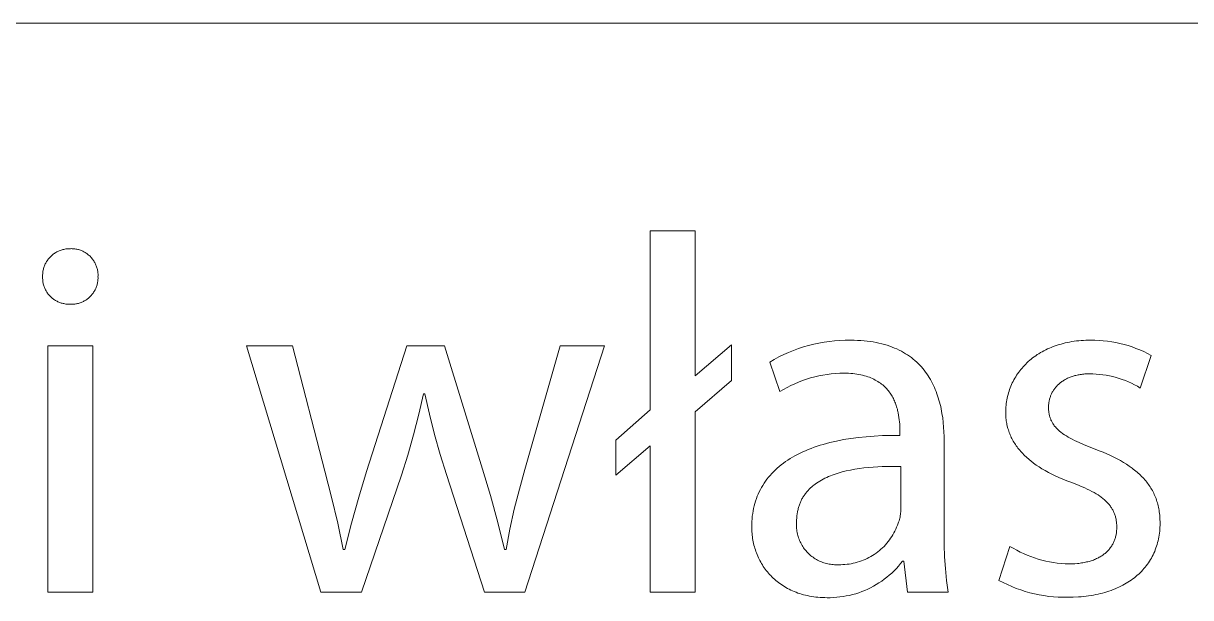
# Model space of a CAD drawing. Header units: millimetres. Extents: x -1656 to 3995, y -637 to 3312.
# Drawn here: x 3038.2 to 3167.9, y -542.4 to -478.6 of the extents above; entities that cross this region are included whole.
import ezdxf

# ---------------------------------------------------------------- set-up
doc = ezdxf.new("R2010")
doc.units = ezdxf.units.MM
doc.header["$MEASUREMENT"] = 0
doc.layers.add('Domyślny', color=7, linetype='Continuous', true_color=0x000000)

msp = doc.modelspace()

# ---------------------------------------------------------------- linework, layer by layer
at = {"layer": 'Domyślny', "color": 18, "lineweight": 15, "true_color": 0x000000}
for p, q in [((1859.78, -478.59), (3989.99, -478.59)), ((3107.85, -521.58), (3107.85, -501.65)), ((3107.85, -501.65), (3112.86, -501.65)), ((3112.86, -501.65), (3112.86, -517.8)), ((3040.93, -504.82), (3040.99, -504.74)), ((3040.99, -504.74), (3041.06, -504.66)), ((3041.06, -504.66), (3041.13, -504.58)), ((3041.13, -504.58), (3041.21, -504.51)), ((3041.21, -504.51), (3041.28, -504.43)), ((3041.28, -504.43), (3041.36, -504.36)), ((3041.36, -504.36), (3041.44, -504.3)), ((3041.44, -504.3), (3041.53, -504.23)), ((3041.53, -504.23), (3041.61, -504.17)), ((3041.61, -504.17), (3041.7, -504.12)), ((3041.7, -504.12), (3041.79, -504.06)), ((3041.79, -504.06), (3041.88, -504.01)), ((3041.88, -504.01), (3041.97, -503.96)), ((3041.97, -503.96), (3042.07, -503.92)), ((3042.07, -503.92), (3042.16, -503.88)), ((3042.16, -503.88), (3042.26, -503.84)), ((3042.26, -503.84), (3042.36, -503.8)), ((3042.36, -503.8), (3042.46, -503.77)), ((3042.46, -503.77), (3042.56, -503.74)), ((3042.56, -503.74), (3042.66, -503.72)), ((3042.66, -503.72), (3042.76, -503.7)), ((3042.76, -503.7), (3042.87, -503.68)), ((3042.87, -503.68), (3042.97, -503.67)), ((3042.97, -503.67), (3043.07, -503.66)), ((3043.07, -503.66), (3043.18, -503.65)), ((3043.18, -503.65), (3043.28, -503.65)), ((3043.28, -503.65), (3043.39, -503.65)), ((3043.39, -503.65), (3043.49, -503.64)), ((3043.49, -503.64), (3043.59, -503.65)), ((3043.59, -503.65), (3043.69, -503.65)), ((3043.69, -503.65), (3043.8, -503.66)), ((3043.8, -503.66), (3043.9, -503.67)), ((3043.9, -503.67), (3044, -503.69)), ((3044, -503.69), (3044.1, -503.71)), ((3044.1, -503.71), (3044.2, -503.73)), ((3044.2, -503.73), (3044.3, -503.75)), ((3044.3, -503.75), (3044.4, -503.78)), ((3044.4, -503.78), (3044.5, -503.82)), ((3044.5, -503.82), (3044.59, -503.85)), ((3044.59, -503.85), (3044.69, -503.89)), ((3044.69, -503.89), (3044.78, -503.94)), ((3044.78, -503.94), (3044.87, -503.98)), ((3044.87, -503.98), (3044.96, -504.03)), ((3044.96, -504.03), (3045.05, -504.08)), ((3045.05, -504.08), (3045.14, -504.14)), ((3045.14, -504.14), (3045.22, -504.2)), ((3045.22, -504.2), (3045.3, -504.26)), ((3045.3, -504.26), (3045.38, -504.32)), ((3045.38, -504.32), (3045.46, -504.39)), ((3045.46, -504.39), (3045.54, -504.46)), ((3045.54, -504.46), (3045.61, -504.53)), ((3045.61, -504.53), (3045.68, -504.6)), ((3045.68, -504.6), (3045.75, -504.68)), ((3045.75, -504.68), (3045.82, -504.76)), ((3045.82, -504.76), (3045.88, -504.84)), ((3040.34, -506.15), (3040.36, -506.04)), ((3040.36, -506.04), (3040.39, -505.94)), ((3040.39, -505.94), (3040.41, -505.84)), ((3040.41, -505.84), (3040.44, -505.74)), ((3040.44, -505.74), (3040.48, -505.64)), ((3040.48, -505.64), (3040.51, -505.54)), ((3040.51, -505.54), (3040.56, -505.45)), ((3040.56, -505.45), (3040.6, -505.35)), ((3040.6, -505.35), (3040.65, -505.26)), ((3040.65, -505.26), (3040.7, -505.17)), ((3040.7, -505.17), (3040.75, -505.08)), ((3040.75, -505.08), (3040.81, -504.99)), ((3040.81, -504.99), (3040.87, -504.9)), ((3040.87, -504.9), (3040.93, -504.82)), ((3045.88, -504.84), (3045.94, -504.93)), ((3045.94, -504.93), (3045.99, -505.01)), ((3045.99, -505.01), (3046.05, -505.1)), ((3046.05, -505.1), (3046.1, -505.19)), ((3046.1, -505.19), (3046.15, -505.28)), ((3046.15, -505.28), (3046.19, -505.37)), ((3046.19, -505.37), (3046.23, -505.47)), ((3046.23, -505.47), (3046.27, -505.56)), ((3046.27, -505.56), (3046.3, -505.66)), ((3046.3, -505.66), (3046.34, -505.76)), ((3046.34, -505.76), (3046.36, -505.85)), ((3046.36, -505.85), (3046.39, -505.95)), ((3046.39, -505.95), (3046.41, -506.05)), ((3046.41, -506.05), (3046.43, -506.16)), ((3040.3, -506.56), (3040.31, -506.46)), ((3040.3, -506.67), (3040.3, -506.56)), ((3040.3, -506.77), (3040.3, -506.67)), ((3040.3, -506.87), (3040.3, -506.77)), ((3040.3, -506.97), (3040.3, -506.87)), ((3040.31, -507.07), (3040.3, -506.97)), ((3040.31, -506.46), (3040.32, -506.35)), ((3040.31, -507.18), (3040.31, -507.07)), ((3040.33, -507.28), (3040.31, -507.18)), ((3040.32, -506.35), (3040.33, -506.25)), ((3040.33, -506.25), (3040.34, -506.15)), ((3040.34, -507.38), (3040.33, -507.28)), ((3040.36, -507.48), (3040.34, -507.38)), ((3046.42, -507.38), (3046.4, -507.48)), ((3046.43, -507.28), (3046.42, -507.38)), ((3046.43, -506.16), (3046.44, -506.26)), ((3046.44, -507.18), (3046.43, -507.28)), ((3046.44, -506.26), (3046.45, -506.36)), ((3046.45, -507.08), (3046.44, -507.18)), ((3046.45, -506.36), (3046.46, -506.46)), ((3046.46, -506.67), (3046.45, -506.77)), ((3046.45, -506.77), (3046.46, -506.87)), ((3046.46, -506.97), (3046.45, -507.08)), ((3046.46, -506.46), (3046.46, -506.57)), ((3046.46, -506.57), (3046.46, -506.67)), ((3046.46, -506.87), (3046.46, -506.97)), ((3040.38, -507.57), (3040.36, -507.48)), ((3040.41, -507.67), (3040.38, -507.57)), ((3040.44, -507.77), (3040.41, -507.67)), ((3040.47, -507.87), (3040.44, -507.77)), ((3040.5, -507.96), (3040.47, -507.87)), ((3040.54, -508.05), (3040.5, -507.96)), ((3040.59, -508.15), (3040.54, -508.05)), ((3040.63, -508.24), (3040.59, -508.15)), ((3040.68, -508.33), (3040.63, -508.24)), ((3040.73, -508.41), (3040.68, -508.33)), ((3040.78, -508.5), (3040.73, -508.41)), ((3040.84, -508.58), (3040.78, -508.5)), ((3040.9, -508.66), (3040.84, -508.58)), ((3040.96, -508.74), (3040.9, -508.66)), ((3045.86, -508.67), (3045.79, -508.75)), ((3045.92, -508.59), (3045.86, -508.67)), ((3045.97, -508.5), (3045.92, -508.59)), ((3046.03, -508.42), (3045.97, -508.5)), ((3046.08, -508.33), (3046.03, -508.42)), ((3046.13, -508.24), (3046.08, -508.33)), ((3046.17, -508.15), (3046.13, -508.24)), ((3046.21, -508.06), (3046.17, -508.15)), ((3046.25, -507.96), (3046.21, -508.06)), ((3046.29, -507.87), (3046.25, -507.96)), ((3046.32, -507.77), (3046.29, -507.87)), ((3046.35, -507.68), (3046.32, -507.77)), ((3046.38, -507.58), (3046.35, -507.68)), ((3046.4, -507.48), (3046.38, -507.58)), ((3041.03, -508.82), (3040.96, -508.74)), ((3041.1, -508.9), (3041.03, -508.82)), ((3041.17, -508.97), (3041.1, -508.9)), ((3041.24, -509.04), (3041.17, -508.97)), ((3041.32, -509.11), (3041.24, -509.04)), ((3041.4, -509.17), (3041.32, -509.11)), ((3041.48, -509.23), (3041.4, -509.17)), ((3041.56, -509.29), (3041.48, -509.23)), ((3041.64, -509.35), (3041.56, -509.29)), ((3041.73, -509.4), (3041.64, -509.35)), ((3041.82, -509.45), (3041.73, -509.4)), ((3041.91, -509.5), (3041.82, -509.45)), ((3042, -509.54), (3041.91, -509.5)), ((3042.09, -509.59), (3042, -509.54)), ((3042.18, -509.62), (3042.09, -509.59)), ((3042.28, -509.66), (3042.18, -509.62)), ((3042.38, -509.69), (3042.28, -509.66)), ((3042.47, -509.72), (3042.38, -509.69)), ((3042.57, -509.74), (3042.47, -509.72)), ((3042.67, -509.76), (3042.57, -509.74)), ((3042.77, -509.78), (3042.67, -509.76)), ((3042.87, -509.8), (3042.77, -509.78)), ((3042.97, -509.81), (3042.87, -509.8)), ((3043.07, -509.81), (3042.97, -509.81)), ((3043.17, -509.82), (3043.07, -509.81)), ((3043.27, -509.82), (3043.17, -509.82)), ((3043.38, -509.83), (3043.27, -509.82)), ((3043.48, -509.83), (3043.38, -509.83)), ((3043.58, -509.83), (3043.48, -509.83)), ((3043.68, -509.82), (3043.58, -509.83)), ((3043.78, -509.82), (3043.68, -509.82)), ((3043.88, -509.81), (3043.78, -509.82)), ((3043.98, -509.79), (3043.88, -509.81)), ((3044.08, -509.77), (3043.98, -509.79)), ((3044.18, -509.75), (3044.08, -509.77)), ((3044.28, -509.73), (3044.18, -509.75)), ((3044.38, -509.7), (3044.28, -509.73)), ((3044.48, -509.67), (3044.38, -509.7)), ((3044.57, -509.63), (3044.48, -509.67)), ((3044.67, -509.6), (3044.57, -509.63)), ((3044.76, -509.55), (3044.67, -509.6)), ((3044.85, -509.51), (3044.76, -509.55)), ((3044.94, -509.46), (3044.85, -509.51)), ((3045.03, -509.41), (3044.94, -509.46)), ((3045.11, -509.36), (3045.03, -509.41)), ((3045.2, -509.3), (3045.11, -509.36)), ((3045.28, -509.24), (3045.2, -509.3)), ((3045.36, -509.18), (3045.28, -509.24)), ((3045.44, -509.11), (3045.36, -509.18)), ((3045.51, -509.05), (3045.44, -509.11)), ((3045.59, -508.98), (3045.51, -509.05)), ((3045.66, -508.9), (3045.59, -508.98)), ((3045.73, -508.83), (3045.66, -508.9)), ((3045.79, -508.75), (3045.73, -508.83)), ((3128.35, -513.89), (3128.94, -513.85)), ((3128.94, -513.85), (3129.53, -513.83)), ((3129.53, -513.83), (3130.12, -513.82)), ((3130.12, -513.82), (3130.51, -513.83)), ((3130.51, -513.83), (3130.89, -513.84)), ((3130.89, -513.84), (3131.26, -513.86)), ((3131.26, -513.86), (3131.62, -513.89)), ((3155.48, -513.88), (3155.74, -513.86)), ((3155.74, -513.86), (3156, -513.84)), ((3156, -513.84), (3156.27, -513.83)), ((3156.27, -513.83), (3156.54, -513.82)), ((3156.54, -513.82), (3156.82, -513.82)), ((3156.82, -513.82), (3157.28, -513.82)), ((3157.28, -513.82), (3157.75, -513.84)), ((3157.75, -513.84), (3158.22, -513.88)), ((3040.9, -514.45), (3045.89, -514.45)), ((3040.9, -541.83), (3040.9, -514.45)), ((3045.89, -514.45), (3045.89, -541.83)), ((3071.25, -541.83), (3062.97, -514.45)), ((3062.97, -514.45), (3068.07, -514.45)), ((3068.07, -514.45), (3071.68, -528.37)), ((3076.31, -528.41), (3080.81, -514.45)), ((3080.81, -514.45), (3084.98, -514.45)), ((3084.98, -514.45), (3089.22, -528.15)), ((3093.92, -528.18), (3097.82, -514.45)), ((3102.75, -514.45), (3093.92, -541.83)), ((3097.82, -514.45), (3102.75, -514.45)), ((3112.86, -517.8), (3116.87, -514.34)), ((3116.87, -514.34), (3116.87, -518.31)), ((3123.23, -515.18), (3123.77, -514.96)), ((3123.77, -514.96), (3124.33, -514.76)), ((3124.33, -514.76), (3124.89, -514.57)), ((3124.89, -514.57), (3125.46, -514.41)), ((3125.46, -514.41), (3126.03, -514.27)), ((3126.03, -514.27), (3126.6, -514.14)), ((3126.6, -514.14), (3127.18, -514.04)), ((3127.18, -514.04), (3127.77, -513.95)), ((3127.77, -513.95), (3128.35, -513.89)), ((3131.62, -513.89), (3131.97, -513.93)), ((3131.97, -513.93), (3132.31, -513.97)), ((3132.31, -513.97), (3132.64, -514.02)), ((3132.64, -514.02), (3132.97, -514.08)), ((3132.97, -514.08), (3133.28, -514.15)), ((3133.28, -514.15), (3133.59, -514.22)), ((3133.59, -514.22), (3133.89, -514.3)), ((3133.89, -514.3), (3134.18, -514.39)), ((3134.18, -514.39), (3134.47, -514.48)), ((3134.47, -514.48), (3134.74, -514.58)), ((3134.74, -514.58), (3135.01, -514.69)), ((3135.01, -514.69), (3135.27, -514.8)), ((3135.27, -514.8), (3135.53, -514.92)), ((3135.53, -514.92), (3135.77, -515.05)), ((3135.77, -515.05), (3136.01, -515.18)), ((3151.24, -515.2), (3151.43, -515.1)), ((3151.43, -515.1), (3151.62, -514.99)), ((3151.62, -514.99), (3151.82, -514.89)), ((3151.82, -514.89), (3152.02, -514.8)), ((3152.02, -514.8), (3152.22, -514.71)), ((3152.22, -514.71), (3152.43, -514.62)), ((3152.43, -514.62), (3152.64, -514.54)), ((3152.64, -514.54), (3152.86, -514.46)), ((3152.86, -514.46), (3153.08, -514.38)), ((3153.08, -514.38), (3153.3, -514.31)), ((3153.3, -514.31), (3153.53, -514.25)), ((3153.53, -514.25), (3153.76, -514.18)), ((3153.76, -514.18), (3153.99, -514.13)), ((3153.99, -514.13), (3154.23, -514.07)), ((3154.23, -514.07), (3154.47, -514.03)), ((3154.47, -514.03), (3154.72, -513.98)), ((3154.72, -513.98), (3154.97, -513.94)), ((3154.97, -513.94), (3155.22, -513.91)), ((3155.22, -513.91), (3155.48, -513.88)), ((3158.22, -513.88), (3158.68, -513.93)), ((3158.68, -513.93), (3159.15, -514)), ((3159.15, -514), (3159.61, -514.08)), ((3159.61, -514.08), (3160.07, -514.18)), ((3160.07, -514.18), (3160.52, -514.29)), ((3160.52, -514.29), (3160.97, -514.42)), ((3160.97, -514.42), (3161.41, -514.57)), ((3161.41, -514.57), (3161.85, -514.73)), ((3161.85, -514.73), (3162.29, -514.9)), ((3162.29, -514.9), (3162.72, -515.09)), ((3162.72, -515.09), (3163.14, -515.29)), ((3121.13, -516.25), (3121.64, -515.96)), ((3122.26, -519.54), (3121.13, -516.25)), ((3121.64, -515.96), (3122.16, -515.68)), ((3122.16, -515.68), (3122.69, -515.42)), ((3122.69, -515.42), (3123.23, -515.18)), ((3136.01, -515.18), (3136.24, -515.32)), ((3136.24, -515.32), (3136.46, -515.46)), ((3136.46, -515.46), (3136.68, -515.61)), ((3136.68, -515.61), (3136.88, -515.76)), ((3136.88, -515.76), (3137.09, -515.92)), ((3137.09, -515.92), (3137.28, -516.09)), ((3137.28, -516.09), (3137.47, -516.26)), ((3137.47, -516.26), (3137.65, -516.43)), ((3137.65, -516.43), (3137.82, -516.61)), ((3149.59, -516.47), (3149.73, -516.33)), ((3149.73, -516.33), (3149.88, -516.19)), ((3149.88, -516.19), (3150.04, -516.06)), ((3150.04, -516.06), (3150.2, -515.93)), ((3150.2, -515.93), (3150.36, -515.8)), ((3150.36, -515.8), (3150.53, -515.67)), ((3150.53, -515.67), (3150.7, -515.55)), ((3150.7, -515.55), (3150.88, -515.43)), ((3150.88, -515.43), (3151.06, -515.32)), ((3151.06, -515.32), (3151.24, -515.2)), ((3163.55, -515.51), (3162.33, -519.14)), ((3163.14, -515.29), (3163.55, -515.51)), ((3127.05, -517.71), (3126.59, -517.8)), ((3127.52, -517.63), (3127.05, -517.71)), ((3127.98, -517.57), (3127.52, -517.63)), ((3128.45, -517.53), (3127.98, -517.57)), ((3128.92, -517.5), (3128.45, -517.53)), ((3129.39, -517.49), (3128.92, -517.5)), ((3129.65, -517.5), (3129.39, -517.49)), ((3129.9, -517.5), (3129.65, -517.5)), ((3130.14, -517.52), (3129.9, -517.5)), ((3130.38, -517.54), (3130.14, -517.52)), ((3130.61, -517.56), (3130.38, -517.54)), ((3130.83, -517.6), (3130.61, -517.56)), ((3131.05, -517.63), (3130.83, -517.6)), ((3131.26, -517.67), (3131.05, -517.63)), ((3131.46, -517.72), (3131.26, -517.67)), ((3131.66, -517.77), (3131.46, -517.72)), ((3131.85, -517.82), (3131.66, -517.77)), ((3137.82, -516.61), (3137.99, -516.79)), ((3137.99, -516.79), (3138.15, -516.98)), ((3138.15, -516.98), (3138.31, -517.17)), ((3138.31, -517.17), (3138.46, -517.37)), ((3138.46, -517.37), (3138.6, -517.57)), ((3138.6, -517.57), (3138.74, -517.78)), ((3148.48, -517.88), (3148.58, -517.72)), ((3148.58, -517.72), (3148.69, -517.55)), ((3148.69, -517.55), (3148.81, -517.39)), ((3148.81, -517.39), (3148.93, -517.23)), ((3148.93, -517.23), (3149.05, -517.07)), ((3149.05, -517.07), (3149.18, -516.92)), ((3149.18, -516.92), (3149.31, -516.77)), ((3149.31, -516.77), (3149.45, -516.62)), ((3149.45, -516.62), (3149.59, -516.47)), ((3155.07, -517.76), (3154.96, -517.79)), ((3155.18, -517.73), (3155.07, -517.76)), ((3155.3, -517.71), (3155.18, -517.73)), ((3155.42, -517.68), (3155.3, -517.71)), ((3155.54, -517.66), (3155.42, -517.68)), ((3155.66, -517.64), (3155.54, -517.66)), ((3155.78, -517.62), (3155.66, -517.64)), ((3155.91, -517.61), (3155.78, -517.62)), ((3156.04, -517.59), (3155.91, -517.61)), ((3156.17, -517.58), (3156.04, -517.59)), ((3156.3, -517.57), (3156.17, -517.58)), ((3156.43, -517.57), (3156.3, -517.57)), ((3156.57, -517.56), (3156.43, -517.57)), ((3156.7, -517.56), (3156.57, -517.56)), ((3157.07, -517.57), (3156.7, -517.56)), ((3157.44, -517.59), (3157.07, -517.57)), ((3157.81, -517.62), (3157.44, -517.59)), ((3158.18, -517.66), (3157.81, -517.62)), ((3158.55, -517.72), (3158.18, -517.66)), ((3158.91, -517.78), (3158.55, -517.72)), ((3116.87, -518.31), (3112.86, -521.77)), ((3123.49, -518.86), (3123.07, -519.08)), ((3123.92, -518.67), (3123.49, -518.86)), ((3124.35, -518.48), (3123.92, -518.67)), ((3124.79, -518.31), (3124.35, -518.48)), ((3125.23, -518.16), (3124.79, -518.31)), ((3125.68, -518.02), (3125.23, -518.16)), ((3126.13, -517.9), (3125.68, -518.02)), ((3126.59, -517.8), (3126.13, -517.9)), ((3132.04, -517.88), (3131.85, -517.82)), ((3132.22, -517.95), (3132.04, -517.88)), ((3132.39, -518.02), (3132.22, -517.95)), ((3132.56, -518.09), (3132.39, -518.02)), ((3132.72, -518.17), (3132.56, -518.09)), ((3132.87, -518.25), (3132.72, -518.17)), ((3133.02, -518.33), (3132.87, -518.25)), ((3133.17, -518.42), (3133.02, -518.33)), ((3133.3, -518.51), (3133.17, -518.42)), ((3133.44, -518.6), (3133.3, -518.51)), ((3133.57, -518.7), (3133.44, -518.6)), ((3133.69, -518.8), (3133.57, -518.7)), ((3133.81, -518.9), (3133.69, -518.8)), ((3133.92, -519.01), (3133.81, -518.9)), ((3134.03, -519.12), (3133.92, -519.01)), ((3138.74, -517.78), (3138.87, -517.98)), ((3138.87, -517.98), (3138.99, -518.2)), ((3138.99, -518.2), (3139.11, -518.41)), ((3139.11, -518.41), (3139.23, -518.63)), ((3139.23, -518.63), (3139.34, -518.85)), ((3139.34, -518.85), (3139.44, -519.08)), ((3147.87, -519.12), (3147.94, -518.94)), ((3147.94, -518.94), (3148.02, -518.76)), ((3148.02, -518.76), (3148.1, -518.58)), ((3148.1, -518.58), (3148.19, -518.4)), ((3148.19, -518.4), (3148.28, -518.22)), ((3148.28, -518.22), (3148.37, -518.05)), ((3148.37, -518.05), (3148.48, -517.88)), ((3152.97, -519), (3152.91, -519.07)), ((3153.04, -518.93), (3152.97, -519)), ((3153.1, -518.86), (3153.04, -518.93)), ((3153.17, -518.79), (3153.1, -518.86)), ((3153.24, -518.73), (3153.17, -518.79)), ((3153.31, -518.66), (3153.24, -518.73)), ((3153.38, -518.6), (3153.31, -518.66)), ((3153.46, -518.54), (3153.38, -518.6)), ((3153.54, -518.48), (3153.46, -518.54)), ((3153.62, -518.42), (3153.54, -518.48)), ((3153.7, -518.36), (3153.62, -518.42)), ((3153.78, -518.31), (3153.7, -518.36)), ((3153.87, -518.26), (3153.78, -518.31)), ((3153.96, -518.21), (3153.87, -518.26)), ((3154.05, -518.16), (3153.96, -518.21)), ((3154.14, -518.11), (3154.05, -518.16)), ((3154.24, -518.06), (3154.14, -518.11)), ((3154.33, -518.02), (3154.24, -518.06)), ((3154.43, -517.97), (3154.33, -518.02)), ((3154.53, -517.93), (3154.43, -517.97)), ((3154.64, -517.9), (3154.53, -517.93)), ((3154.74, -517.86), (3154.64, -517.9)), ((3154.85, -517.82), (3154.74, -517.86)), ((3154.96, -517.79), (3154.85, -517.82)), ((3159.27, -517.87), (3158.91, -517.78)), ((3159.63, -517.96), (3159.27, -517.87)), ((3159.98, -518.07), (3159.63, -517.96)), ((3160.33, -518.18), (3159.98, -518.07)), ((3160.68, -518.32), (3160.33, -518.18)), ((3161.02, -518.46), (3160.68, -518.32)), ((3161.36, -518.61), (3161.02, -518.46)), ((3161.69, -518.78), (3161.36, -518.61)), ((3162.01, -518.95), (3161.69, -518.78)), ((3162.33, -519.14), (3162.01, -518.95)), ((3082.65, -519.77), (3082.13, -522.06)), ((3082.78, -519.77), (3082.65, -519.77)), ((3083.3, -522.04), (3082.78, -519.77)), ((3122.66, -519.3), (3122.26, -519.54)), ((3123.07, -519.08), (3122.66, -519.3)), ((3134.14, -519.23), (3134.03, -519.12)), ((3134.23, -519.34), (3134.14, -519.23)), ((3134.33, -519.46), (3134.23, -519.34)), ((3134.42, -519.58), (3134.33, -519.46)), ((3134.51, -519.7), (3134.42, -519.58)), ((3134.59, -519.82), (3134.51, -519.7)), ((3134.67, -519.94), (3134.59, -519.82)), ((3134.74, -520.06), (3134.67, -519.94)), ((3134.81, -520.19), (3134.74, -520.06)), ((3134.88, -520.32), (3134.81, -520.19)), ((3134.94, -520.45), (3134.88, -520.32)), ((3139.44, -519.08), (3139.54, -519.3)), ((3139.54, -519.3), (3139.63, -519.53)), ((3139.63, -519.53), (3139.72, -519.77)), ((3139.72, -519.77), (3139.8, -520)), ((3139.8, -520), (3139.87, -520.24)), ((3139.87, -520.24), (3139.95, -520.48)), ((3147.5, -520.46), (3147.53, -520.26)), ((3147.53, -520.26), (3147.58, -520.07)), ((3147.58, -520.07), (3147.63, -519.87)), ((3147.63, -519.87), (3147.68, -519.68)), ((3147.68, -519.68), (3147.74, -519.49)), ((3147.74, -519.49), (3147.8, -519.31)), ((3147.8, -519.31), (3147.87, -519.12)), ((3152.25, -520.37), (3152.23, -520.45)), ((3152.27, -520.28), (3152.25, -520.37)), ((3152.3, -520.19), (3152.27, -520.28)), ((3152.33, -520.1), (3152.3, -520.19)), ((3152.36, -520.02), (3152.33, -520.1)), ((3152.39, -519.93), (3152.36, -520.02)), ((3152.43, -519.85), (3152.39, -519.93)), ((3152.47, -519.77), (3152.43, -519.85)), ((3152.51, -519.68), (3152.47, -519.77)), ((3152.55, -519.6), (3152.51, -519.68)), ((3152.6, -519.52), (3152.55, -519.6)), ((3152.64, -519.44), (3152.6, -519.52)), ((3152.69, -519.37), (3152.64, -519.44)), ((3152.75, -519.29), (3152.69, -519.37)), ((3152.8, -519.22), (3152.75, -519.29)), ((3152.86, -519.14), (3152.8, -519.22)), ((3152.91, -519.07), (3152.86, -519.14)), ((3104.01, -524.93), (3107.85, -521.58)), ((3135, -520.57), (3134.94, -520.45)), ((3135.05, -520.7), (3135, -520.57)), ((3135.11, -520.84), (3135.05, -520.7)), ((3135.16, -520.97), (3135.11, -520.84)), ((3135.2, -521.1), (3135.16, -520.97)), ((3135.24, -521.23), (3135.2, -521.1)), ((3135.28, -521.36), (3135.24, -521.23)), ((3135.32, -521.5), (3135.28, -521.36)), ((3135.35, -521.63), (3135.32, -521.5)), ((3135.39, -521.76), (3135.35, -521.63)), ((3139.95, -520.48), (3140.01, -520.72)), ((3140.01, -520.72), (3140.08, -520.97)), ((3140.08, -520.97), (3140.14, -521.21)), ((3140.14, -521.21), (3140.19, -521.46)), ((3140.19, -521.46), (3140.24, -521.71)), ((3147.37, -521.67), (3147.38, -521.46)), ((3147.38, -521.46), (3147.39, -521.26)), ((3147.39, -521.26), (3147.41, -521.06)), ((3147.41, -521.06), (3147.43, -520.85)), ((3147.43, -520.85), (3147.46, -520.66)), ((3147.46, -520.66), (3147.5, -520.46)), ((3152.14, -521.1), (3152.13, -521.19)), ((3152.13, -521.19), (3152.13, -521.29)), ((3152.13, -521.29), (3152.13, -521.39)), ((3152.13, -521.39), (3152.14, -521.5)), ((3152.15, -520.91), (3152.14, -521)), ((3152.14, -521), (3152.14, -521.1)), ((3152.14, -521.5), (3152.14, -521.6)), ((3152.14, -521.6), (3152.15, -521.7)), ((3152.16, -520.82), (3152.15, -520.91)), ((3152.17, -520.73), (3152.16, -520.82)), ((3152.19, -520.64), (3152.17, -520.73)), ((3152.21, -520.54), (3152.19, -520.64)), ((3152.23, -520.45), (3152.21, -520.54)), ((3082.13, -522.06), (3081.54, -524.33)), ((3083.88, -524.3), (3083.3, -522.04)), ((3112.86, -521.77), (3112.86, -541.83)), ((3135.41, -521.89), (3135.39, -521.76)), ((3135.46, -522.15), (3135.41, -521.89)), ((3135.5, -522.41), (3135.46, -522.15)), ((3135.54, -522.66), (3135.5, -522.41)), ((3135.56, -522.91), (3135.54, -522.66)), ((3135.58, -523.16), (3135.56, -522.91)), ((3140.24, -521.71), (3140.28, -521.96)), ((3140.28, -521.96), (3140.36, -522.47)), ((3140.36, -522.47), (3140.42, -522.98)), ((3147.37, -521.87), (3147.37, -521.67)), ((3147.37, -522.02), (3147.37, -521.87)), ((3147.38, -522.18), (3147.37, -522.02)), ((3147.39, -522.33), (3147.38, -522.18)), ((3147.4, -522.48), (3147.39, -522.33)), ((3147.41, -522.63), (3147.4, -522.48)), ((3147.43, -522.78), (3147.41, -522.63)), ((3147.45, -522.93), (3147.43, -522.78)), ((3147.48, -523.07), (3147.45, -522.93)), ((3152.15, -521.7), (3152.16, -521.8)), ((3152.16, -521.8), (3152.17, -521.9)), ((3152.17, -521.9), (3152.19, -521.99)), ((3152.19, -521.99), (3152.21, -522.09)), ((3152.21, -522.09), (3152.23, -522.18)), ((3152.23, -522.18), (3152.25, -522.27)), ((3152.25, -522.27), (3152.28, -522.36)), ((3152.28, -522.36), (3152.3, -522.45)), ((3152.3, -522.45), (3152.33, -522.53)), ((3152.33, -522.53), (3152.37, -522.62)), ((3152.37, -522.62), (3152.4, -522.7)), ((3152.4, -522.7), (3152.44, -522.78)), ((3152.44, -522.78), (3152.48, -522.87)), ((3152.48, -522.87), (3152.52, -522.95)), ((3152.52, -522.95), (3152.57, -523.02)), ((3135.59, -523.39), (3135.58, -523.16)), ((3135.6, -523.62), (3135.59, -523.39)), ((3135.6, -523.83), (3135.6, -523.62)), ((3135.6, -524.4), (3135.6, -523.83)), ((3140.42, -522.98), (3140.47, -523.49)), ((3140.47, -523.49), (3140.5, -524.01)), ((3140.5, -524.01), (3140.52, -524.52)), ((3147.51, -523.22), (3147.48, -523.07)), ((3147.54, -523.36), (3147.51, -523.22)), ((3147.58, -523.51), (3147.54, -523.36)), ((3147.62, -523.65), (3147.58, -523.51)), ((3147.66, -523.79), (3147.62, -523.65)), ((3147.71, -523.94), (3147.66, -523.79)), ((3147.76, -524.08), (3147.71, -523.94)), ((3147.81, -524.22), (3147.76, -524.08)), ((3147.87, -524.35), (3147.81, -524.22)), ((3152.57, -523.02), (3152.62, -523.1)), ((3152.62, -523.1), (3152.67, -523.18)), ((3152.67, -523.18), (3152.72, -523.25)), ((3152.72, -523.25), (3152.77, -523.33)), ((3152.77, -523.33), (3152.83, -523.4)), ((3152.83, -523.4), (3152.89, -523.47)), ((3152.89, -523.47), (3152.96, -523.55)), ((3152.96, -523.55), (3153.02, -523.62)), ((3153.02, -523.62), (3153.09, -523.69)), ((3153.09, -523.69), (3153.16, -523.76)), ((3153.16, -523.76), (3153.23, -523.82)), ((3153.23, -523.82), (3153.31, -523.89)), ((3153.31, -523.89), (3153.39, -523.96)), ((3153.39, -523.96), (3153.47, -524.02)), ((3153.47, -524.02), (3153.55, -524.09)), ((3153.55, -524.09), (3153.64, -524.15)), ((3153.64, -524.15), (3153.73, -524.22)), ((3153.73, -524.22), (3153.91, -524.35)), ((3081.54, -524.33), (3080.89, -526.59)), ((3084.51, -526.54), (3083.88, -524.3)), ((3104.01, -528.82), (3104.01, -524.93)), ((3107.85, -525.55), (3104.01, -528.82)), ((3107.85, -541.83), (3107.85, -525.55)), ((3126.4, -525.62), (3126.74, -525.51)), ((3126.74, -525.51), (3127.09, -525.4)), ((3127.09, -525.4), (3127.45, -525.31)), ((3127.45, -525.31), (3127.81, -525.21)), ((3127.81, -525.21), (3128.56, -525.04)), ((3128.56, -525.04), (3129.34, -524.88)), ((3129.34, -524.88), (3130.15, -524.75)), ((3130.15, -524.75), (3130.99, -524.64)), ((3130.99, -524.64), (3131.85, -524.55)), ((3131.85, -524.55), (3132.75, -524.48)), ((3132.75, -524.48), (3133.67, -524.43)), ((3133.67, -524.43), (3134.62, -524.4)), ((3134.62, -524.4), (3135.6, -524.4)), ((3140.52, -524.52), (3140.53, -525.04)), ((3140.53, -525.04), (3140.53, -535.28)), ((3147.93, -524.49), (3147.87, -524.35)), ((3147.99, -524.63), (3147.93, -524.49)), ((3148.06, -524.76), (3147.99, -524.63)), ((3148.13, -524.9), (3148.06, -524.76)), ((3148.21, -525.03), (3148.13, -524.9)), ((3148.28, -525.16), (3148.21, -525.03)), ((3148.37, -525.3), (3148.28, -525.16)), ((3148.45, -525.43), (3148.37, -525.3)), ((3148.54, -525.56), (3148.45, -525.43)), ((3148.63, -525.68), (3148.54, -525.56)), ((3153.91, -524.35), (3154.11, -524.47)), ((3154.11, -524.47), (3154.32, -524.59)), ((3154.32, -524.59), (3154.54, -524.72)), ((3154.54, -524.72), (3154.77, -524.84)), ((3154.77, -524.84), (3155.01, -524.96)), ((3155.01, -524.96), (3155.52, -525.2)), ((3155.52, -525.2), (3156.08, -525.44)), ((3156.08, -525.44), (3157.32, -525.94)), ((3080.89, -526.59), (3080.19, -528.82)), ((3085.21, -528.77), (3084.51, -526.54)), ((3123.4, -526.99), (3123.67, -526.83)), ((3123.67, -526.83), (3123.94, -526.68)), ((3123.94, -526.68), (3124.22, -526.53)), ((3124.22, -526.53), (3124.51, -526.38)), ((3124.51, -526.38), (3124.81, -526.24)), ((3124.81, -526.24), (3125.11, -526.11)), ((3125.11, -526.11), (3125.42, -525.98)), ((3125.42, -525.98), (3125.74, -525.85)), ((3125.74, -525.85), (3126.07, -525.73)), ((3126.07, -525.73), (3126.4, -525.62)), ((3148.73, -525.81), (3148.63, -525.68)), ((3148.83, -525.94), (3148.73, -525.81)), ((3148.93, -526.06), (3148.83, -525.94)), ((3149.04, -526.19), (3148.93, -526.06)), ((3149.15, -526.31), (3149.04, -526.19)), ((3149.26, -526.43), (3149.15, -526.31)), ((3149.38, -526.55), (3149.26, -526.43)), ((3149.5, -526.67), (3149.38, -526.55)), ((3149.63, -526.79), (3149.5, -526.67)), ((3149.75, -526.91), (3149.63, -526.79)), ((3157.32, -525.94), (3157.76, -526.11)), ((3157.76, -526.11), (3158.19, -526.28)), ((3158.19, -526.28), (3158.6, -526.46)), ((3158.6, -526.46), (3159, -526.64)), ((3159, -526.64), (3159.39, -526.83)), ((3159.39, -526.83), (3159.76, -527.02)), ((3089.22, -528.15), (3090.11, -531.1)), ((3121.76, -528.24), (3121.97, -528.05)), ((3121.97, -528.05), (3122.19, -527.86)), ((3122.19, -527.86), (3122.41, -527.68)), ((3122.41, -527.68), (3122.65, -527.5)), ((3122.65, -527.5), (3122.89, -527.32)), ((3122.89, -527.32), (3123.14, -527.16)), ((3123.14, -527.16), (3123.4, -526.99)), ((3131.11, -528.09), (3130.61, -528.17)), ((3131.61, -528.03), (3131.11, -528.09)), ((3132.11, -527.98), (3131.61, -528.03)), ((3132.62, -527.93), (3132.11, -527.98)), ((3133.14, -527.9), (3132.62, -527.93)), ((3133.65, -527.88), (3133.14, -527.9)), ((3134.68, -527.85), (3133.65, -527.88)), ((3135.71, -527.86), (3134.68, -527.85)), ((3135.71, -532.6), (3135.71, -527.86)), ((3149.89, -527.02), (3149.75, -526.91)), ((3150.02, -527.14), (3149.89, -527.02)), ((3150.16, -527.25), (3150.02, -527.14)), ((3150.45, -527.48), (3150.16, -527.25)), ((3150.75, -527.7), (3150.45, -527.48)), ((3151.07, -527.91), (3150.75, -527.7)), ((3151.4, -528.12), (3151.07, -527.91)), ((3151.75, -528.32), (3151.4, -528.12)), ((3159.76, -527.02), (3160.12, -527.21)), ((3160.12, -527.21), (3160.46, -527.41)), ((3160.46, -527.41), (3160.79, -527.62)), ((3160.79, -527.62), (3161.11, -527.83)), ((3161.11, -527.83), (3161.41, -528.05)), ((3161.41, -528.05), (3161.55, -528.16)), ((3071.68, -528.37), (3072.43, -531.26)), ((3075.44, -531.28), (3076.31, -528.41)), ((3080.19, -528.82), (3075.76, -541.83)), ((3089.41, -541.83), (3085.21, -528.77)), ((3093.3, -530.38), (3093.92, -528.18)), ((3120.66, -529.5), (3120.82, -529.28)), ((3120.82, -529.28), (3120.99, -529.06)), ((3120.99, -529.06), (3121.17, -528.85)), ((3121.17, -528.85), (3121.36, -528.64)), ((3121.36, -528.64), (3121.55, -528.44)), ((3121.55, -528.44), (3121.76, -528.24)), ((3126.89, -529.37), (3126.71, -529.48)), ((3127.08, -529.27), (3126.89, -529.37)), ((3127.27, -529.17), (3127.08, -529.27)), ((3127.47, -529.08), (3127.27, -529.17)), ((3127.67, -528.99), (3127.47, -529.08)), ((3127.88, -528.91), (3127.67, -528.99)), ((3128.09, -528.82), (3127.88, -528.91)), ((3128.3, -528.75), (3128.09, -528.82)), ((3128.52, -528.67), (3128.3, -528.75)), ((3128.74, -528.6), (3128.52, -528.67)), ((3128.96, -528.54), (3128.74, -528.6)), ((3129.19, -528.47), (3128.96, -528.54)), ((3129.65, -528.36), (3129.19, -528.47)), ((3130.13, -528.26), (3129.65, -528.36)), ((3130.61, -528.17), (3130.13, -528.26)), ((3152.11, -528.52), (3151.75, -528.32)), ((3152.49, -528.72), (3152.11, -528.52)), ((3152.88, -528.91), (3152.49, -528.72)), ((3153.29, -529.09), (3152.88, -528.91)), ((3153.71, -529.27), (3153.29, -529.09)), ((3154.15, -529.44), (3153.71, -529.27)), ((3154.6, -529.61), (3154.15, -529.44)), ((3161.55, -528.16), (3161.7, -528.27)), ((3161.7, -528.27), (3161.84, -528.38)), ((3161.84, -528.38), (3161.97, -528.49)), ((3161.97, -528.49), (3162.1, -528.61)), ((3162.1, -528.61), (3162.23, -528.73)), ((3162.23, -528.73), (3162.36, -528.84)), ((3162.36, -528.84), (3162.48, -528.97)), ((3162.48, -528.97), (3162.6, -529.09)), ((3162.6, -529.09), (3162.71, -529.21)), ((3162.71, -529.21), (3162.83, -529.34)), ((3162.83, -529.34), (3162.93, -529.46)), ((3092.74, -532.6), (3093.3, -530.38)), ((3119.85, -530.93), (3119.97, -530.68)), ((3119.97, -530.68), (3120.09, -530.43)), ((3120.09, -530.43), (3120.22, -530.19)), ((3120.22, -530.19), (3120.36, -529.96)), ((3120.36, -529.96), (3120.5, -529.73)), ((3120.5, -529.73), (3120.66, -529.5)), ((3125.23, -530.72), (3125.17, -530.8)), ((3125.29, -530.64), (3125.23, -530.72)), ((3125.36, -530.57), (3125.29, -530.64)), ((3125.43, -530.5), (3125.36, -530.57)), ((3125.5, -530.42), (3125.43, -530.5)), ((3125.57, -530.35), (3125.5, -530.42)), ((3125.64, -530.28), (3125.57, -530.35)), ((3125.71, -530.21), (3125.64, -530.28)), ((3125.79, -530.15), (3125.71, -530.21)), ((3125.86, -530.08), (3125.79, -530.15)), ((3125.94, -530.01), (3125.86, -530.08)), ((3126.02, -529.95), (3125.94, -530.01)), ((3126.18, -529.83), (3126.02, -529.95)), ((3126.35, -529.71), (3126.18, -529.83)), ((3126.53, -529.59), (3126.35, -529.71)), ((3126.71, -529.48), (3126.53, -529.59)), ((3155.26, -529.86), (3154.6, -529.61)), ((3155.88, -530.11), (3155.26, -529.86)), ((3156.16, -530.24), (3155.88, -530.11)), ((3156.44, -530.37), (3156.16, -530.24)), ((3156.7, -530.5), (3156.44, -530.37)), ((3156.95, -530.63), (3156.7, -530.5)), ((3157.19, -530.76), (3156.95, -530.63)), ((3162.93, -529.46), (3163.04, -529.59)), ((3163.04, -529.59), (3163.14, -529.72)), ((3163.14, -529.72), (3163.24, -529.85)), ((3163.24, -529.85), (3163.33, -529.99)), ((3163.33, -529.99), (3163.42, -530.12)), ((3163.42, -530.12), (3163.51, -530.26)), ((3163.51, -530.26), (3163.59, -530.4)), ((3163.59, -530.4), (3163.67, -530.54)), ((3163.67, -530.54), (3163.75, -530.68)), ((3163.75, -530.68), (3163.82, -530.83)), ((3072.43, -531.26), (3073.11, -534.16)), ((3074.63, -534.17), (3075.44, -531.28)), ((3090.11, -531.1), (3090.92, -534.08)), ((3119.41, -532.24), (3119.48, -531.97)), ((3119.48, -531.97), (3119.56, -531.7)), ((3119.56, -531.7), (3119.65, -531.44)), ((3119.65, -531.44), (3119.75, -531.18)), ((3119.75, -531.18), (3119.85, -530.93)), ((3124.47, -532.02), (3124.43, -532.12)), ((3124.5, -531.93), (3124.47, -532.02)), ((3124.54, -531.83), (3124.5, -531.93)), ((3124.59, -531.74), (3124.54, -531.83)), ((3124.63, -531.65), (3124.59, -531.74)), ((3124.68, -531.56), (3124.63, -531.65)), ((3124.72, -531.47), (3124.68, -531.56)), ((3124.77, -531.38), (3124.72, -531.47)), ((3124.82, -531.29), (3124.77, -531.38)), ((3124.88, -531.21), (3124.82, -531.29)), ((3124.93, -531.12), (3124.88, -531.21)), ((3124.99, -531.04), (3124.93, -531.12)), ((3125.04, -530.96), (3124.99, -531.04)), ((3125.1, -530.88), (3125.04, -530.96)), ((3125.17, -530.8), (3125.1, -530.88)), ((3157.42, -530.9), (3157.19, -530.76)), ((3157.63, -531.03), (3157.42, -530.9)), ((3157.84, -531.17), (3157.63, -531.03)), ((3157.93, -531.24), (3157.84, -531.17)), ((3158.03, -531.31), (3157.93, -531.24)), ((3158.12, -531.38), (3158.03, -531.31)), ((3158.21, -531.45), (3158.12, -531.38)), ((3158.3, -531.53), (3158.21, -531.45)), ((3158.38, -531.6), (3158.3, -531.53)), ((3158.46, -531.67), (3158.38, -531.6)), ((3158.54, -531.75), (3158.46, -531.67)), ((3158.61, -531.82), (3158.54, -531.75)), ((3158.69, -531.9), (3158.61, -531.82)), ((3158.76, -531.97), (3158.69, -531.9)), ((3158.82, -532.05), (3158.76, -531.97)), ((3163.82, -530.83), (3163.89, -530.98)), ((3163.89, -530.98), (3163.95, -531.13)), ((3163.95, -531.13), (3164.02, -531.28)), ((3164.02, -531.28), (3164.08, -531.43)), ((3164.08, -531.43), (3164.13, -531.59)), ((3164.13, -531.59), (3164.18, -531.74)), ((3164.18, -531.74), (3164.23, -531.9)), ((3164.23, -531.9), (3164.27, -532.06)), ((3092.25, -534.84), (3092.74, -532.6)), ((3119.2, -533.38), (3119.24, -533.09)), ((3119.24, -533.09), (3119.29, -532.8)), ((3119.29, -532.8), (3119.34, -532.52)), ((3119.34, -532.52), (3119.41, -532.24)), ((3124.16, -533.3), (3124.15, -533.41)), ((3124.17, -533.18), (3124.16, -533.3)), ((3124.19, -533.07), (3124.17, -533.18)), ((3124.21, -532.96), (3124.19, -533.07)), ((3124.23, -532.85), (3124.21, -532.96)), ((3124.25, -532.74), (3124.23, -532.85)), ((3124.28, -532.63), (3124.25, -532.74)), ((3124.3, -532.53), (3124.28, -532.63)), ((3124.33, -532.43), (3124.3, -532.53)), ((3124.36, -532.32), (3124.33, -532.43)), ((3124.39, -532.22), (3124.36, -532.32)), ((3124.43, -532.12), (3124.39, -532.22)), ((3135.62, -533.48), (3135.64, -533.33)), ((3135.64, -533.33), (3135.67, -533.19)), ((3135.67, -533.19), (3135.68, -533.04)), ((3135.68, -533.04), (3135.7, -532.9)), ((3135.7, -532.9), (3135.71, -532.75)), ((3135.71, -532.75), (3135.71, -532.6)), ((3158.89, -532.13), (3158.82, -532.05)), ((3158.95, -532.21), (3158.89, -532.13)), ((3159.01, -532.29), (3158.95, -532.21)), ((3159.07, -532.37), (3159.01, -532.29)), ((3159.12, -532.45), (3159.07, -532.37)), ((3159.17, -532.53), (3159.12, -532.45)), ((3159.22, -532.62), (3159.17, -532.53)), ((3159.27, -532.7), (3159.22, -532.62)), ((3159.31, -532.79), (3159.27, -532.7)), ((3159.36, -532.87), (3159.31, -532.79)), ((3159.4, -532.96), (3159.36, -532.87)), ((3159.43, -533.05), (3159.4, -532.96)), ((3159.47, -533.14), (3159.43, -533.05)), ((3159.5, -533.23), (3159.47, -533.14)), ((3159.53, -533.33), (3159.5, -533.23)), ((3159.56, -533.42), (3159.53, -533.33)), ((3164.27, -532.06), (3164.32, -532.23)), ((3164.32, -532.23), (3164.35, -532.39)), ((3164.35, -532.39), (3164.39, -532.56)), ((3164.39, -532.56), (3164.42, -532.73)), ((3164.42, -532.73), (3164.44, -532.9)), ((3164.44, -532.9), (3164.47, -533.08)), ((3164.47, -533.08), (3164.49, -533.26)), ((3164.49, -533.26), (3164.5, -533.44)), ((3073.11, -534.16), (3073.71, -537.08)), ((3073.9, -537.08), (3074.63, -534.17)), ((3090.92, -534.08), (3091.65, -537.08)), ((3119.13, -534.58), (3119.14, -534.27)), ((3119.13, -534.77), (3119.13, -534.58)), ((3119.14, -534.27), (3119.15, -533.97)), ((3119.15, -533.97), (3119.17, -533.67)), ((3119.17, -533.67), (3119.2, -533.38)), ((3124.11, -534.17), (3124.1, -534.32)), ((3124.1, -534.32), (3124.11, -534.47)), ((3124.12, -534.01), (3124.11, -534.17)), ((3124.11, -534.47), (3124.11, -534.62)), ((3124.11, -534.62), (3124.12, -534.77)), ((3124.13, -533.65), (3124.12, -533.77)), ((3124.12, -533.77), (3124.12, -533.89)), ((3124.12, -533.89), (3124.12, -534.01)), ((3124.14, -533.53), (3124.13, -533.65)), ((3124.15, -533.41), (3124.14, -533.53)), ((3135.15, -534.83), (3135.24, -534.62)), ((3135.24, -534.62), (3135.33, -534.4)), ((3135.33, -534.4), (3135.41, -534.18)), ((3135.41, -534.18), (3135.46, -534.05)), ((3135.46, -534.05), (3135.51, -533.91)), ((3135.51, -533.91), (3135.55, -533.76)), ((3135.55, -533.76), (3135.58, -533.62)), ((3135.58, -533.62), (3135.62, -533.48)), ((3159.58, -533.51), (3159.56, -533.42)), ((3159.61, -533.61), (3159.58, -533.51)), ((3159.63, -533.71), (3159.61, -533.61)), ((3159.65, -533.81), (3159.63, -533.71)), ((3159.66, -533.91), (3159.65, -533.81)), ((3159.68, -534.01), (3159.66, -533.91)), ((3159.69, -534.11), (3159.68, -534.01)), ((3159.7, -534.22), (3159.69, -534.11)), ((3159.71, -534.32), (3159.7, -534.22)), ((3159.71, -534.43), (3159.71, -534.32)), ((3159.71, -534.54), (3159.71, -534.43)), ((3159.71, -534.65), (3159.71, -534.54)), ((3164.5, -533.44), (3164.52, -533.62)), ((3164.52, -534.63), (3164.51, -534.85)), ((3164.52, -533.62), (3164.52, -533.8)), ((3164.52, -533.8), (3164.53, -533.99)), ((3164.53, -534.4), (3164.52, -534.63)), ((3164.53, -533.99), (3164.53, -534.18)), ((3164.53, -534.18), (3164.53, -534.4)), ((3091.83, -537.08), (3092.25, -534.84)), ((3119.14, -534.95), (3119.13, -534.77)), ((3119.15, -535.14), (3119.14, -534.95)), ((3119.17, -535.32), (3119.15, -535.14)), ((3119.18, -535.51), (3119.17, -535.32)), ((3119.21, -535.69), (3119.18, -535.51)), ((3119.23, -535.87), (3119.21, -535.69)), ((3119.27, -536.06), (3119.23, -535.87)), ((3124.12, -534.77), (3124.14, -534.92)), ((3124.14, -534.92), (3124.16, -535.07)), ((3124.16, -535.07), (3124.19, -535.22)), ((3124.19, -535.22), (3124.22, -535.37)), ((3124.22, -535.37), (3124.26, -535.52)), ((3124.26, -535.52), (3124.3, -535.66)), ((3124.3, -535.66), (3124.34, -535.81)), ((3124.34, -535.81), (3124.4, -535.95)), ((3134.44, -536.03), (3134.57, -535.84)), ((3134.57, -535.84), (3134.7, -535.65)), ((3134.7, -535.65), (3134.83, -535.45)), ((3134.83, -535.45), (3134.94, -535.25)), ((3134.94, -535.25), (3135.05, -535.04)), ((3135.05, -535.04), (3135.15, -534.83)), ((3140.53, -535.28), (3140.53, -536.59)), ((3159.5, -535.96), (3159.53, -535.86)), ((3159.53, -535.86), (3159.56, -535.76)), ((3159.56, -535.76), (3159.59, -535.67)), ((3159.59, -535.67), (3159.61, -535.57)), ((3159.61, -535.57), (3159.63, -535.47)), ((3159.63, -535.47), (3159.65, -535.37)), ((3159.65, -535.37), (3159.67, -535.27)), ((3159.67, -535.27), (3159.68, -535.17)), ((3159.68, -535.17), (3159.69, -535.07)), ((3159.69, -535.07), (3159.7, -534.96)), ((3159.7, -534.96), (3159.71, -534.86)), ((3159.71, -534.75), (3159.71, -534.65)), ((3159.71, -534.86), (3159.71, -534.75)), ((3164.36, -535.91), (3164.31, -536.12)), ((3164.4, -535.71), (3164.36, -535.91)), ((3164.43, -535.49), (3164.4, -535.71)), ((3164.46, -535.28), (3164.43, -535.49)), ((3164.49, -535.06), (3164.46, -535.28)), ((3164.51, -534.85), (3164.49, -535.06)), ((3073.71, -537.08), (3073.9, -537.08)), ((3091.65, -537.08), (3091.83, -537.08)), ((3119.3, -536.24), (3119.27, -536.06)), ((3119.34, -536.42), (3119.3, -536.24)), ((3119.38, -536.6), (3119.34, -536.42)), ((3119.43, -536.78), (3119.38, -536.6)), ((3119.48, -536.96), (3119.43, -536.78)), ((3119.54, -537.13), (3119.48, -536.96)), ((3119.6, -537.31), (3119.54, -537.13)), ((3124.4, -535.95), (3124.45, -536.09)), ((3124.45, -536.09), (3124.51, -536.23)), ((3124.51, -536.23), (3124.58, -536.36)), ((3124.58, -536.36), (3124.65, -536.5)), ((3124.65, -536.5), (3124.73, -536.63)), ((3124.73, -536.63), (3124.8, -536.76)), ((3124.8, -536.76), (3124.89, -536.89)), ((3124.89, -536.89), (3124.98, -537.01)), ((3124.98, -537.01), (3125.07, -537.13)), ((3125.07, -537.13), (3125.17, -537.24)), ((3133.14, -537.36), (3133.32, -537.21)), ((3133.32, -537.21), (3133.5, -537.06)), ((3133.5, -537.06), (3133.67, -536.9)), ((3133.67, -536.9), (3133.84, -536.74)), ((3133.84, -536.74), (3134, -536.57)), ((3134, -536.57), (3134.15, -536.39)), ((3134.15, -536.39), (3134.3, -536.21)), ((3134.3, -536.21), (3134.44, -536.03)), ((3140.53, -536.59), (3140.57, -537.9)), ((3146.6, -540.52), (3147.84, -536.74)), ((3147.84, -536.74), (3148.21, -536.96)), ((3148.21, -536.96), (3148.59, -537.17)), ((3148.59, -537.17), (3148.97, -537.37)), ((3158.65, -537.31), (3158.72, -537.23)), ((3158.72, -537.23), (3158.79, -537.16)), ((3158.79, -537.16), (3158.86, -537.08)), ((3158.86, -537.08), (3158.92, -537)), ((3158.92, -537), (3158.99, -536.92)), ((3158.99, -536.92), (3159.05, -536.84)), ((3159.05, -536.84), (3159.1, -536.76)), ((3159.1, -536.76), (3159.16, -536.67)), ((3159.16, -536.67), (3159.21, -536.59)), ((3159.21, -536.59), (3159.26, -536.5)), ((3159.26, -536.5), (3159.31, -536.41)), ((3159.31, -536.41), (3159.35, -536.32)), ((3159.35, -536.32), (3159.39, -536.23)), ((3159.39, -536.23), (3159.43, -536.14)), ((3159.43, -536.14), (3159.47, -536.05)), ((3159.47, -536.05), (3159.5, -535.96)), ((3164, -537.12), (3163.93, -537.31)), ((3164.07, -536.92), (3164, -537.12)), ((3164.14, -536.73), (3164.07, -536.92)), ((3164.2, -536.53), (3164.14, -536.73)), ((3164.26, -536.33), (3164.2, -536.53)), ((3164.31, -536.12), (3164.26, -536.33)), ((3119.66, -537.48), (3119.6, -537.31)), ((3119.73, -537.66), (3119.66, -537.48)), ((3119.8, -537.83), (3119.73, -537.66)), ((3119.88, -538), (3119.8, -537.83)), ((3119.96, -538.16), (3119.88, -538)), ((3120.04, -538.33), (3119.96, -538.16)), ((3120.13, -538.49), (3120.04, -538.33)), ((3120.23, -538.65), (3120.13, -538.49)), ((3125.17, -537.24), (3125.27, -537.36)), ((3125.27, -537.36), (3125.37, -537.47)), ((3125.37, -537.47), (3125.48, -537.57)), ((3125.48, -537.57), (3125.59, -537.68)), ((3125.59, -537.68), (3125.71, -537.78)), ((3125.71, -537.78), (3125.83, -537.87)), ((3125.83, -537.87), (3125.95, -537.96)), ((3125.95, -537.96), (3126.07, -538.05)), ((3126.07, -538.05), (3126.2, -538.13)), ((3126.2, -538.13), (3126.33, -538.21)), ((3126.33, -538.21), (3126.46, -538.28)), ((3126.46, -538.28), (3126.6, -538.35)), ((3126.6, -538.35), (3126.74, -538.41)), ((3126.74, -538.41), (3126.88, -538.47)), ((3126.88, -538.47), (3127.02, -538.52)), ((3127.02, -538.52), (3127.16, -538.57)), ((3130.65, -538.57), (3130.87, -538.51)), ((3130.87, -538.51), (3131.1, -538.44)), ((3131.1, -538.44), (3131.32, -538.36)), ((3131.32, -538.36), (3131.53, -538.28)), ((3131.53, -538.28), (3131.75, -538.19)), ((3131.75, -538.19), (3131.96, -538.09)), ((3131.96, -538.09), (3132.16, -537.99)), ((3132.16, -537.99), (3132.37, -537.87)), ((3132.37, -537.87), (3132.57, -537.75)), ((3132.57, -537.75), (3132.76, -537.63)), ((3132.76, -537.63), (3132.95, -537.5)), ((3132.95, -537.5), (3133.14, -537.36)), ((3135.9, -538.38), (3135.68, -538.66)), ((3136.05, -538.38), (3135.9, -538.38)), ((3136.44, -541.82), (3136.05, -538.38)), ((3140.57, -537.9), (3140.66, -539.21)), ((3148.97, -537.37), (3149.36, -537.55)), ((3149.36, -537.55), (3149.76, -537.73)), ((3149.76, -537.73), (3150.16, -537.88)), ((3150.16, -537.88), (3150.57, -538.03)), ((3150.57, -538.03), (3150.98, -538.16)), ((3150.98, -538.16), (3151.4, -538.28)), ((3151.4, -538.28), (3151.82, -538.38)), ((3151.82, -538.38), (3152.24, -538.47)), ((3152.24, -538.47), (3152.67, -538.54)), ((3156.09, -538.54), (3156.23, -538.51)), ((3156.23, -538.51), (3156.36, -538.48)), ((3156.36, -538.48), (3156.5, -538.45)), ((3156.5, -538.45), (3156.63, -538.42)), ((3156.63, -538.42), (3156.75, -538.38)), ((3156.75, -538.38), (3156.88, -538.34)), ((3156.88, -538.34), (3157, -538.3)), ((3157, -538.3), (3157.12, -538.26)), ((3157.12, -538.26), (3157.23, -538.21)), ((3157.23, -538.21), (3157.35, -538.16)), ((3157.35, -538.16), (3157.46, -538.11)), ((3157.46, -538.11), (3157.57, -538.06)), ((3157.57, -538.06), (3157.67, -538.01)), ((3157.67, -538.01), (3157.77, -537.95)), ((3157.77, -537.95), (3157.87, -537.9)), ((3157.87, -537.9), (3157.97, -537.84)), ((3157.97, -537.84), (3158.06, -537.78)), ((3158.06, -537.78), (3158.16, -537.72)), ((3158.16, -537.72), (3158.24, -537.65)), ((3158.24, -537.65), (3158.33, -537.59)), ((3158.33, -537.59), (3158.41, -537.52)), ((3158.41, -537.52), (3158.49, -537.45)), ((3158.49, -537.45), (3158.57, -537.38)), ((3158.57, -537.38), (3158.65, -537.31)), ((3163.35, -538.39), (3163.24, -538.57)), ((3163.46, -538.22), (3163.35, -538.39)), ((3163.56, -538.04), (3163.46, -538.22)), ((3163.66, -537.86), (3163.56, -538.04)), ((3163.75, -537.68), (3163.66, -537.86)), ((3163.84, -537.5), (3163.75, -537.68)), ((3163.93, -537.31), (3163.84, -537.5)), ((3120.32, -538.81), (3120.23, -538.65)), ((3120.42, -538.97), (3120.32, -538.81)), ((3120.53, -539.12), (3120.42, -538.97)), ((3120.64, -539.28), (3120.53, -539.12)), ((3120.75, -539.43), (3120.64, -539.28)), ((3120.87, -539.57), (3120.75, -539.43)), ((3120.99, -539.72), (3120.87, -539.57)), ((3121.12, -539.86), (3120.99, -539.72)), ((3127.16, -538.57), (3127.31, -538.62)), ((3127.31, -538.62), (3127.45, -538.65)), ((3127.45, -538.65), (3127.6, -538.69)), ((3127.6, -538.69), (3127.75, -538.72)), ((3127.75, -538.72), (3127.9, -538.74)), ((3127.9, -538.74), (3128.05, -538.76)), ((3128.05, -538.76), (3128.2, -538.77)), ((3128.2, -538.77), (3128.35, -538.78)), ((3128.35, -538.78), (3128.5, -538.79)), ((3128.5, -538.79), (3128.65, -538.78)), ((3128.65, -538.78), (3128.8, -538.78)), ((3128.8, -538.78), (3129.04, -538.78)), ((3129.04, -538.78), (3129.27, -538.77)), ((3129.27, -538.77), (3129.5, -538.76)), ((3129.5, -538.76), (3129.73, -538.74)), ((3129.73, -538.74), (3129.96, -538.71)), ((3129.96, -538.71), (3130.19, -538.67)), ((3130.19, -538.67), (3130.42, -538.62)), ((3130.42, -538.62), (3130.65, -538.57)), ((3134.7, -539.71), (3134.43, -539.95)), ((3134.96, -539.46), (3134.7, -539.71)), ((3135.21, -539.2), (3134.96, -539.46)), ((3135.45, -538.94), (3135.21, -539.2)), ((3135.68, -538.66), (3135.45, -538.94)), ((3140.66, -539.21), (3140.79, -540.52)), ((3152.67, -538.54), (3153.1, -538.6)), ((3153.1, -538.6), (3153.53, -538.65)), ((3153.53, -538.65), (3153.96, -538.68)), ((3153.96, -538.68), (3154.39, -538.69)), ((3154.39, -538.69), (3154.72, -538.69)), ((3154.72, -538.69), (3155.05, -538.67)), ((3155.05, -538.67), (3155.36, -538.65)), ((3155.36, -538.65), (3155.51, -538.63)), ((3155.51, -538.63), (3155.66, -538.61)), ((3155.66, -538.61), (3155.81, -538.59)), ((3155.81, -538.59), (3155.95, -538.57)), ((3155.95, -538.57), (3156.09, -538.54)), ((3162.16, -539.82), (3162, -539.96)), ((3162.31, -539.67), (3162.16, -539.82)), ((3162.46, -539.52), (3162.31, -539.67)), ((3162.6, -539.37), (3162.46, -539.52)), ((3162.74, -539.22), (3162.6, -539.37)), ((3162.87, -539.06), (3162.74, -539.22)), ((3163, -538.9), (3162.87, -539.06)), ((3163.12, -538.73), (3163, -538.9)), ((3163.24, -538.57), (3163.12, -538.73)), ((3121.24, -540), (3121.12, -539.86)), ((3121.38, -540.14), (3121.24, -540)), ((3121.52, -540.27), (3121.38, -540.14)), ((3121.66, -540.4), (3121.52, -540.27)), ((3121.8, -540.53), (3121.66, -540.4)), ((3121.95, -540.65), (3121.8, -540.53)), ((3122.11, -540.77), (3121.95, -540.65)), ((3122.26, -540.89), (3122.11, -540.77)), ((3122.43, -541), (3122.26, -540.89)), ((3122.59, -541.11), (3122.43, -541)), ((3122.76, -541.22), (3122.59, -541.11)), ((3132.98, -540.99), (3132.67, -541.17)), ((3133.28, -540.8), (3132.98, -540.99)), ((3133.58, -540.61), (3133.28, -540.8)), ((3133.87, -540.4), (3133.58, -540.61)), ((3134.15, -540.18), (3133.87, -540.4)), ((3134.43, -539.95), (3134.15, -540.18)), ((3140.79, -540.52), (3140.96, -541.82)), ((3147.07, -540.77), (3146.6, -540.52)), ((3147.55, -541), (3147.07, -540.77)), ((3148.04, -541.21), (3147.55, -541)), ((3160.37, -541.07), (3160.17, -541.17)), ((3160.57, -540.96), (3160.37, -541.07)), ((3160.77, -540.85), (3160.57, -540.96)), ((3160.96, -540.73), (3160.77, -540.85)), ((3161.14, -540.61), (3160.96, -540.73)), ((3161.32, -540.49), (3161.14, -540.61)), ((3161.5, -540.36), (3161.32, -540.49)), ((3161.67, -540.23), (3161.5, -540.36)), ((3161.84, -540.1), (3161.67, -540.23)), ((3162, -539.96), (3161.84, -540.1)), ((3045.89, -541.83), (3040.9, -541.83)), ((3075.76, -541.83), (3071.25, -541.83)), ((3093.92, -541.83), (3089.41, -541.83)), ((3112.86, -541.83), (3107.85, -541.83)), ((3122.93, -541.32), (3122.76, -541.22)), ((3123.11, -541.42), (3122.93, -541.32)), ((3123.29, -541.52), (3123.11, -541.42)), ((3123.48, -541.61), (3123.29, -541.52)), ((3123.67, -541.69), (3123.48, -541.61)), ((3123.86, -541.77), (3123.67, -541.69)), ((3124.06, -541.85), (3123.86, -541.77)), ((3124.26, -541.93), (3124.06, -541.85)), ((3124.47, -541.99), (3124.26, -541.93)), ((3124.68, -542.06), (3124.47, -541.99)), ((3124.89, -542.12), (3124.68, -542.06)), ((3125.11, -542.17), (3124.89, -542.12)), ((3125.33, -542.22), (3125.11, -542.17)), ((3125.56, -542.27), (3125.33, -542.22)), ((3125.79, -542.31), (3125.56, -542.27)), ((3126.02, -542.35), (3125.79, -542.31)), ((3126.26, -542.38), (3126.02, -542.35)), ((3126.5, -542.4), (3126.26, -542.38)), ((3126.75, -542.42), (3126.5, -542.4)), ((3127, -542.43), (3126.75, -542.42)), ((3128.58, -542.41), (3128.22, -542.43)), ((3128.94, -542.37), (3128.58, -542.41)), ((3129.29, -542.32), (3128.94, -542.37)), ((3129.65, -542.26), (3129.29, -542.32)), ((3130, -542.19), (3129.65, -542.26)), ((3130.34, -542.1), (3130, -542.19)), ((3130.69, -542.01), (3130.34, -542.1)), ((3131.03, -541.9), (3130.69, -542.01)), ((3131.37, -541.77), (3131.03, -541.9)), ((3131.7, -541.64), (3131.37, -541.77)), ((3132.03, -541.5), (3131.7, -541.64)), ((3132.35, -541.34), (3132.03, -541.5)), ((3132.67, -541.17), (3132.35, -541.34)), ((3140.96, -541.82), (3136.44, -541.82)), ((3148.53, -541.41), (3148.04, -541.21)), ((3149.04, -541.59), (3148.53, -541.41)), ((3149.54, -541.75), (3149.04, -541.59)), ((3150.06, -541.9), (3149.54, -541.75)), ((3150.57, -542.03), (3150.06, -541.9)), ((3151.1, -542.13), (3150.57, -542.03)), ((3151.62, -542.22), (3151.1, -542.13)), ((3152.15, -542.3), (3151.62, -542.22)), ((3152.68, -542.35), (3152.15, -542.3)), ((3153.21, -542.39), (3152.68, -542.35)), ((3153.74, -542.4), (3153.21, -542.39)), ((3154.28, -542.4), (3153.74, -542.4)), ((3154.88, -542.39), (3154.28, -542.4)), ((3155.46, -542.36), (3154.88, -542.39)), ((3155.75, -542.34), (3155.46, -542.36)), ((3156.03, -542.31), (3155.75, -542.34)), ((3156.31, -542.28), (3156.03, -542.31)), ((3156.58, -542.25), (3156.31, -542.28)), ((3156.85, -542.21), (3156.58, -542.25)), ((3157.12, -542.16), (3156.85, -542.21)), ((3157.38, -542.11), (3157.12, -542.16)), ((3157.63, -542.06), (3157.38, -542.11)), ((3157.89, -542), (3157.63, -542.06)), ((3158.13, -541.93), (3157.89, -542)), ((3158.38, -541.87), (3158.13, -541.93)), ((3158.62, -541.79), (3158.38, -541.87)), ((3158.85, -541.72), (3158.62, -541.79)), ((3159.08, -541.64), (3158.85, -541.72)), ((3159.31, -541.55), (3159.08, -541.64)), ((3159.53, -541.46), (3159.31, -541.55)), ((3159.75, -541.37), (3159.53, -541.46)), ((3159.96, -541.28), (3159.75, -541.37)), ((3160.17, -541.17), (3159.96, -541.28)), ((3127.25, -542.44), (3127, -542.43)), ((3127.51, -542.45), (3127.25, -542.44)), ((3127.86, -542.45), (3127.51, -542.45)), ((3128.22, -542.43), (3127.86, -542.45))]:
    msp.add_line(p, q, dxfattribs=at)

doc.saveas('drawing.dxf')
